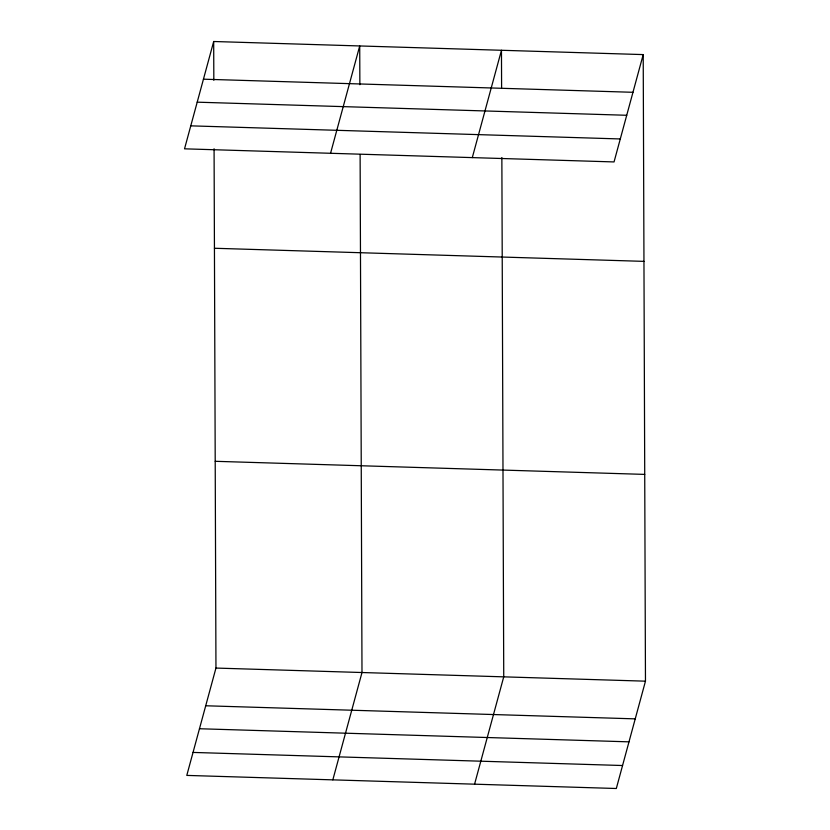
<?xml version="1.0" encoding="UTF-8"?>
<svg xmlns="http://www.w3.org/2000/svg" width="830" height="830" viewBox="0 0 830 830"><rect width="100%" height="100%" fill="white"/><g stroke="black" fill="none" stroke-linecap="round" stroke-linejoin="round"><path stroke-width="1.25" d="M213.684 41.5L184.53 148.829L614.044 161.933L643.209 54.593L213.684 41.5L213.829 80.271M330.558 153.28L359.722 45.951L359.867 84.722M214.078 148.757L215.956 668.067L186.792 775.407L616.317 788.5L645.47 681.171L643.209 54.593M472.301 157.607L501.465 50.277L501.6 87.752M332.83 779.858L361.994 672.528L360.116 154.505M474.573 784.174L503.737 676.844L501.86 157.534M203.443 79.192L632.968 92.296M197.198 102.173L626.723 115.277M190.765 125.849L620.29 138.952M214.431 248.263L643.956 261.367M215.209 461.304L644.723 474.397M215.956 668.067L645.47 681.171M205.716 705.77L635.23 718.863M199.47 728.74L628.984 741.844M193.037 752.426L622.552 765.519"/></g></svg>
